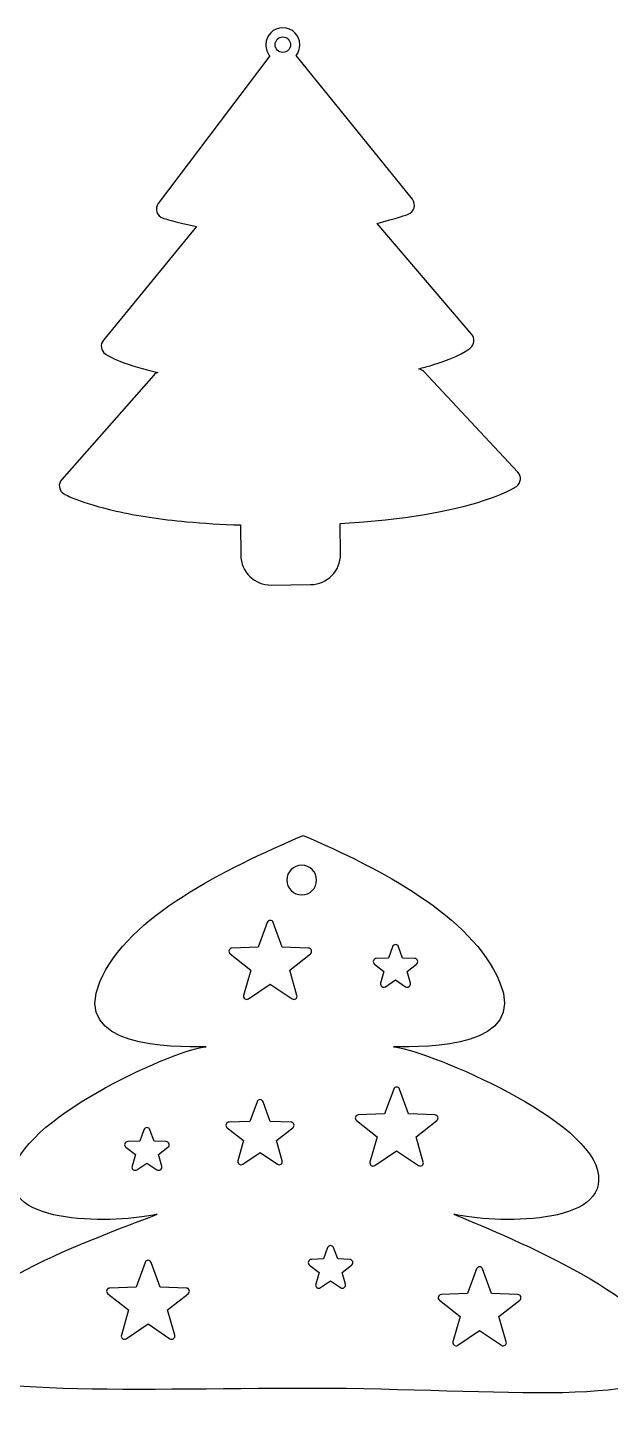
# Model space of a CAD drawing. Header units: centimetres. Extents: x 1 to 127, y -92 to 6.
# Drawn here: x 75.52 to 85.96, y -34.45 to -9.63 of the extents above; entities that cross this region are included whole.
import ezdxf

# ---------------------------------------------------------------- set-up
doc = ezdxf.new("R2010")
doc.units = ezdxf.units.CM
doc.header["$MEASUREMENT"] = 0
doc.layers.add('layer 1', color=7, linetype='Continuous')

msp = doc.modelspace()

# ---------------------------------------------------------------- linework, layer by layer
at = {"layer": 'layer 1', "color": 250}
for points, knots in [([(82.61715, -15.79474), (82.61715, -15.79474), (84.30412, -17.59857), (84.30412, -17.59857), (84.30412, -17.59857), (84.33897, -17.63374), (84.35658, -17.68339), (84.35112, -17.73289), (84.35112, -17.73289), (84.34594, -17.78235), (84.3202, -17.82699), (84.27857, -17.85541), (84.27857, -17.85541), (84.24297, -17.87946), (83.47773, -18.38746), (81.1196, -18.52357), (81.1196, -18.52357), (81.1196, -18.52357), (81.12539, -19.07147), (81.12539, -19.07147), (81.12539, -19.07147), (81.12856, -19.37026), (80.88888, -19.61505), (80.59009, -19.61818), (80.59009, -19.61818), (80.59009, -19.61818), (79.88373, -19.62557), (79.88373, -19.62557), (79.88373, -19.62557), (79.58493, -19.6288), (79.34014, -19.38912), (79.33707, -19.09023), (79.33707, -19.09023), (79.33707, -19.09023), (79.33138, -18.54794), (79.33138, -18.54794), (79.33138, -18.54794), (78.99315, -18.53746), (78.67049, -18.51788), (78.36581, -18.48958), (78.36581, -18.48958), (77.89973, -18.44574), (77.47518, -18.38179), (77.10087, -18.29706), (77.10087, -18.29706), (76.45305, -18.15274), (76.17964, -17.99613), (76.16781, -17.99025), (76.16781, -17.99025), (76.12382, -17.96518), (76.09351, -17.92102), (76.0851, -17.8705), (76.0851, -17.8705), (76.07707, -17.81995), (76.09191, -17.76848), (76.12554, -17.72979), (76.12554, -17.72979), (76.12554, -17.72979), (77.77596, -15.85875), (77.77596, -15.85875), (77.77596, -15.85875), (77.79671, -15.83544), (77.8221, -15.8193), (77.85091, -15.80987), (77.85091, -15.80987), (77.58926, -15.75391), (77.35992, -15.68571), (77.16891, -15.60875), (77.16891, -15.60875), (76.99743, -15.5403), (76.91884, -15.48648), (76.91005, -15.48086), (76.91005, -15.48086), (76.86963, -15.45448), (76.84418, -15.41093), (76.83692, -15.36438), (76.83692, -15.36438), (76.83104, -15.31709), (76.84354, -15.2699), (76.87386, -15.23188), (76.87386, -15.23188), (76.87386, -15.23188), (78.54253, -13.19074), (78.54253, -13.19074), (78.54253, -13.19074), (78.18353, -13.1182), (77.95523, -13.04705), (77.94305, -13.043), (77.94305, -13.043), (77.89046, -13.02691), (77.84902, -12.98538), (77.83179, -12.93237), (77.83179, -12.93237), (77.81567, -12.87996), (77.82552, -12.82263), (77.85858, -12.77825), (77.85858, -12.77825), (77.85858, -12.77825), (79.85891, -10.13075), (79.85891, -10.13075), (79.85891, -10.13075), (79.81293, -10.07722), (79.78513, -10.00762), (79.78513, -9.93151), (79.78513, -9.93151), (79.78513, -9.76256), (79.92209, -9.6256), (80.09104, -9.6256), (80.09104, -9.6256), (80.26, -9.6256), (80.39696, -9.76256), (80.39696, -9.93151), (80.39696, -9.93151), (80.39696, -10.00379), (80.37188, -10.07019), (80.32997, -10.12254), (80.32997, -10.12254), (80.32997, -10.12254), (82.41364, -12.70497), (82.41364, -12.70497), (82.41364, -12.70497), (82.44869, -12.7474), (82.4609, -12.80524), (82.44628, -12.85787), (82.44628, -12.85787), (82.4318, -12.9104), (82.39216, -12.95277), (82.34013, -12.97198), (82.34013, -12.97198), (82.33173, -12.97569), (82.12236, -13.05172), (81.78315, -13.1361), (81.78315, -13.1361), (81.78315, -13.1361), (83.47856, -15.12867), (83.47856, -15.12867), (83.47856, -15.12867), (83.50714, -15.16214), (83.52149, -15.20719), (83.51788, -15.25333), (83.51788, -15.25333), (83.51418, -15.2987), (83.49221, -15.33953), (83.45726, -15.36853), (83.45726, -15.36853), (83.43782, -15.38535), (83.25282, -15.53381), (82.76075, -15.68165), (82.76075, -15.68165), (82.68612, -15.70422), (82.60702, -15.72603), (82.52488, -15.74595), (82.52488, -15.74595), (82.55838, -15.75135), (82.59189, -15.76827), (82.61715, -15.79474)], [0, 0, 0, 0, 0.025, 0.025, 0.025, 0.025, 0.05, 0.05, 0.05, 0.05, 0.075, 0.075, 0.075, 0.075, 0.1, 0.1, 0.1, 0.1, 0.125, 0.125, 0.125, 0.125, 0.15, 0.15, 0.15, 0.15, 0.175, 0.175, 0.175, 0.175, 0.2, 0.2, 0.2, 0.2, 0.225, 0.225, 0.225, 0.225, 0.25, 0.25, 0.25, 0.25, 0.275, 0.275, 0.275, 0.275, 0.3, 0.3, 0.3, 0.3, 0.325, 0.325, 0.325, 0.325, 0.35, 0.35, 0.35, 0.35, 0.375, 0.375, 0.375, 0.375, 0.4, 0.4, 0.4, 0.4, 0.425, 0.425, 0.425, 0.425, 0.45, 0.45, 0.45, 0.45, 0.475, 0.475, 0.475, 0.475, 0.5, 0.5, 0.5, 0.5, 0.525, 0.525, 0.525, 0.525, 0.55, 0.55, 0.55, 0.55, 0.575, 0.575, 0.575, 0.575, 0.6, 0.6, 0.6, 0.6, 0.625, 0.625, 0.625, 0.625, 0.65, 0.65, 0.65, 0.65, 0.675, 0.675, 0.675, 0.675, 0.7, 0.7, 0.7, 0.7, 0.725, 0.725, 0.725, 0.725, 0.75, 0.75, 0.75, 0.75, 0.775, 0.775, 0.775, 0.775, 0.8, 0.8, 0.8, 0.8, 0.825, 0.825, 0.825, 0.825, 0.85, 0.85, 0.85, 0.85, 0.875, 0.875, 0.875, 0.875, 0.9, 0.9, 0.9, 0.9, 0.925, 0.925, 0.925, 0.925, 0.95, 0.95, 0.95, 0.95, 1, 1, 1, 1]), ([(80.09104, -10.07081), (80.16797, -10.07081), (80.23034, -10.00844), (80.23034, -9.93151), (80.23034, -9.93151), (80.23034, -9.85458), (80.16797, -9.79222), (80.09104, -9.79222), (80.09104, -9.79222), (80.01411, -9.79222), (79.95175, -9.85458), (79.95175, -9.93151), (79.95175, -9.93151), (79.95175, -10.00844), (80.01411, -10.07081), (80.09104, -10.07081)], [0, 0, 0, 0, 0.2, 0.2, 0.2, 0.2, 0.4, 0.4, 0.4, 0.4, 0.6, 0.6, 0.6, 0.6, 1, 1, 1, 1]), ([(77.83548, -30.91455), (77.05975, -31.23778), (74.09381, -32.18738), (73.86766, -33.41553), (73.86766, -33.41553), (73.71857, -34.22533), (77.20682, -34.03605), (80.61432, -34.03728), (80.61432, -34.03728), (83.9233, -34.03849), (87.17831, -34.44922), (86.98791, -33.41553), (86.98791, -33.41553), (86.79751, -32.38186), (83.93539, -31.23778), (83.15966, -30.91455), (83.15966, -30.91455), (83.8546, -31.07618), (85.99151, -31.14395), (85.73295, -30.1258), (85.73295, -30.1258), (85.47438, -29.10764), (82.55795, -27.9397), (82.07312, -27.9074), (82.07312, -27.9074), (82.7034, -27.92356), (84.4787, -27.92131), (83.97772, -26.74157), (83.97772, -26.74157), (83.47674, -25.56182), (81.84085, -24.71176), (80.45753, -24.11882), (80.45753, -24.11882), (79.07423, -24.71176), (77.31148, -25.56182), (76.8105, -26.74157), (76.8105, -26.74157), (76.30952, -27.92131), (78.08483, -27.92356), (78.7151, -27.9074), (78.7151, -27.9074), (78.23026, -27.9397), (75.52076, -29.10764), (75.26219, -30.1258), (75.26219, -30.1258), (75.00362, -31.14395), (77.14054, -31.07618), (77.83548, -30.91455)], [0, 0, 0, 0, 0.07692308, 0.07692308, 0.07692308, 0.07692308, 0.15384615, 0.15384615, 0.15384615, 0.15384615, 0.23076923, 0.23076923, 0.23076923, 0.23076923, 0.30769231, 0.30769231, 0.30769231, 0.30769231, 0.38461538, 0.38461538, 0.38461538, 0.38461538, 0.46153846, 0.46153846, 0.46153846, 0.46153846, 0.53846154, 0.53846154, 0.53846154, 0.53846154, 0.61538462, 0.61538462, 0.61538462, 0.61538462, 0.69230769, 0.69230769, 0.69230769, 0.69230769, 0.76923077, 0.76923077, 0.76923077, 0.76923077, 0.84615385, 0.84615385, 0.84615385, 0.84615385, 1, 1, 1, 1]), ([(80.42946, -25.18418), (80.2822, -25.18418), (80.1628, -25.06479), (80.1628, -24.91753), (80.1628, -24.91753), (80.1628, -24.77026), (80.2822, -24.65088), (80.42946, -24.65088), (80.42946, -24.65088), (80.57673, -24.65088), (80.69612, -24.77026), (80.69612, -24.91753), (80.69612, -24.91753), (80.69612, -25.06479), (80.57673, -25.18418), (80.42946, -25.18418)], [0, 0, 0, 0, 0.2, 0.2, 0.2, 0.2, 0.4, 0.4, 0.4, 0.4, 0.6, 0.6, 0.6, 0.6, 1, 1, 1, 1]), ([(80.3229, -27.04762), (80.30323, -27.06191), (80.27798, -27.06236), (80.25782, -27.04876), (80.25782, -27.04876), (80.25782, -27.04876), (79.86601, -26.78451), (79.86601, -26.78451), (79.86601, -26.78451), (79.86601, -26.78451), (79.47418, -27.04876), (79.47418, -27.04876), (79.47418, -27.04876), (79.45404, -27.06236), (79.42878, -27.06191), (79.40911, -27.04762), (79.40911, -27.04762), (79.38945, -27.03334), (79.38122, -27.00946), (79.38793, -26.98609), (79.38793, -26.98609), (79.38793, -26.98609), (79.51815, -26.53177), (79.51815, -26.53177), (79.51815, -26.53177), (79.51815, -26.53177), (79.14575, -26.24078), (79.14575, -26.24078), (79.14575, -26.24078), (79.12661, -26.22582), (79.11921, -26.20166), (79.12673, -26.17854), (79.12673, -26.17854), (79.13425, -26.15543), (79.15443, -26.14022), (79.17871, -26.13938), (79.17871, -26.13938), (79.17871, -26.13938), (79.65103, -26.12286), (79.65103, -26.12286), (79.65103, -26.12286), (79.65103, -26.12286), (79.8127, -25.67876), (79.8127, -25.67876), (79.8127, -25.67876), (79.821, -25.65591), (79.8417, -25.64143), (79.86601, -25.64143), (79.86601, -25.64143), (79.89031, -25.64143), (79.91102, -25.65591), (79.91933, -25.67876), (79.91933, -25.67876), (79.91933, -25.67876), (80.081, -26.12286), (80.081, -26.12286), (80.081, -26.12286), (80.081, -26.12286), (80.55331, -26.13938), (80.55331, -26.13938), (80.55331, -26.13938), (80.5776, -26.14022), (80.59777, -26.15543), (80.60528, -26.17854), (80.60528, -26.17854), (80.61279, -26.20166), (80.6054, -26.22582), (80.58626, -26.24078), (80.58626, -26.24078), (80.58626, -26.24078), (80.21386, -26.53177), (80.21386, -26.53177), (80.21386, -26.53177), (80.21386, -26.53177), (80.34408, -26.98609), (80.34408, -26.98609), (80.34408, -26.98609), (80.35079, -27.00946), (80.34257, -27.03334), (80.3229, -27.04762)], [0, 0, 0, 0, 0.04761905, 0.04761905, 0.04761905, 0.04761905, 0.0952381, 0.0952381, 0.0952381, 0.0952381, 0.14285714, 0.14285714, 0.14285714, 0.14285714, 0.19047619, 0.19047619, 0.19047619, 0.19047619, 0.23809524, 0.23809524, 0.23809524, 0.23809524, 0.28571429, 0.28571429, 0.28571429, 0.28571429, 0.33333333, 0.33333333, 0.33333333, 0.33333333, 0.38095238, 0.38095238, 0.38095238, 0.38095238, 0.42857143, 0.42857143, 0.42857143, 0.42857143, 0.47619048, 0.47619048, 0.47619048, 0.47619048, 0.52380952, 0.52380952, 0.52380952, 0.52380952, 0.57142857, 0.57142857, 0.57142857, 0.57142857, 0.61904762, 0.61904762, 0.61904762, 0.61904762, 0.66666667, 0.66666667, 0.66666667, 0.66666667, 0.71428571, 0.71428571, 0.71428571, 0.71428571, 0.76190476, 0.76190476, 0.76190476, 0.76190476, 0.80952381, 0.80952381, 0.80952381, 0.80952381, 0.85714286, 0.85714286, 0.85714286, 0.85714286, 0.9047619, 0.9047619, 0.9047619, 0.9047619, 1, 1, 1, 1]), ([(81.93151, -26.83143), (81.91136, -26.84503), (81.88611, -26.84458), (81.86645, -26.83029), (81.86645, -26.83029), (81.84678, -26.816), (81.83855, -26.79212), (81.84526, -26.76876), (81.84526, -26.76876), (81.84526, -26.76876), (81.90509, -26.56), (81.90509, -26.56), (81.90509, -26.56), (81.90509, -26.56), (81.73396, -26.42628), (81.73396, -26.42628), (81.73396, -26.42628), (81.71482, -26.41131), (81.70744, -26.38715), (81.71494, -26.36404), (81.71494, -26.36404), (81.72246, -26.34092), (81.74264, -26.32572), (81.76692, -26.32486), (81.76692, -26.32486), (81.76692, -26.32486), (81.98396, -26.31729), (81.98396, -26.31729), (81.98396, -26.31729), (81.98396, -26.31729), (82.05825, -26.11321), (82.05825, -26.11321), (82.05825, -26.11321), (82.06656, -26.09038), (82.08725, -26.07587), (82.11156, -26.07587), (82.11156, -26.07587), (82.13587, -26.07587), (82.15657, -26.09038), (82.16487, -26.11321), (82.16487, -26.11321), (82.16487, -26.11321), (82.23917, -26.31729), (82.23917, -26.31729), (82.23917, -26.31729), (82.23917, -26.31729), (82.45621, -26.32486), (82.45621, -26.32486), (82.45621, -26.32486), (82.48049, -26.32572), (82.50066, -26.34092), (82.50817, -26.36404), (82.50817, -26.36404), (82.51569, -26.38715), (82.50831, -26.41131), (82.48915, -26.42628), (82.48915, -26.42628), (82.48915, -26.42628), (82.31804, -26.56), (82.31804, -26.56), (82.31804, -26.56), (82.31804, -26.56), (82.37788, -26.76876), (82.37788, -26.76876), (82.37788, -26.76876), (82.38459, -26.79212), (82.37635, -26.816), (82.35668, -26.83029), (82.35668, -26.83029), (82.33703, -26.84458), (82.31176, -26.84503), (82.2916, -26.83143), (82.2916, -26.83143), (82.2916, -26.83143), (82.11156, -26.71001), (82.11156, -26.71001), (82.11156, -26.71001), (82.11156, -26.71001), (81.93151, -26.83143), (81.93151, -26.83143)], [0, 0, 0, 0, 0.04761905, 0.04761905, 0.04761905, 0.04761905, 0.0952381, 0.0952381, 0.0952381, 0.0952381, 0.14285714, 0.14285714, 0.14285714, 0.14285714, 0.19047619, 0.19047619, 0.19047619, 0.19047619, 0.23809524, 0.23809524, 0.23809524, 0.23809524, 0.28571429, 0.28571429, 0.28571429, 0.28571429, 0.33333333, 0.33333333, 0.33333333, 0.33333333, 0.38095238, 0.38095238, 0.38095238, 0.38095238, 0.42857143, 0.42857143, 0.42857143, 0.42857143, 0.47619048, 0.47619048, 0.47619048, 0.47619048, 0.52380952, 0.52380952, 0.52380952, 0.52380952, 0.57142857, 0.57142857, 0.57142857, 0.57142857, 0.61904762, 0.61904762, 0.61904762, 0.61904762, 0.66666667, 0.66666667, 0.66666667, 0.66666667, 0.71428571, 0.71428571, 0.71428571, 0.71428571, 0.76190476, 0.76190476, 0.76190476, 0.76190476, 0.80952381, 0.80952381, 0.80952381, 0.80952381, 0.85714286, 0.85714286, 0.85714286, 0.85714286, 0.9047619, 0.9047619, 0.9047619, 0.9047619, 1, 1, 1, 1]), ([(81.74016, -30.03917), (81.72, -30.05277), (81.69476, -30.05233), (81.67509, -30.03803), (81.67509, -30.03803), (81.65542, -30.02375), (81.64718, -29.99986), (81.65389, -29.9765), (81.65389, -29.9765), (81.65389, -29.9765), (81.78413, -29.52219), (81.78413, -29.52219), (81.78413, -29.52219), (81.78413, -29.52219), (81.41173, -29.2312), (81.41173, -29.2312), (81.41173, -29.2312), (81.39259, -29.21623), (81.38519, -29.19207), (81.3927, -29.16896), (81.3927, -29.16896), (81.40022, -29.14584), (81.42039, -29.13063), (81.44468, -29.12979), (81.44468, -29.12979), (81.44468, -29.12979), (81.91699, -29.11328), (81.91699, -29.11328), (81.91699, -29.11328), (81.91699, -29.11328), (82.07866, -28.66918), (82.07866, -28.66918), (82.07866, -28.66918), (82.08697, -28.64633), (82.10767, -28.63184), (82.13198, -28.63184), (82.13198, -28.63184), (82.15629, -28.63184), (82.17698, -28.64633), (82.18529, -28.66918), (82.18529, -28.66918), (82.18529, -28.66918), (82.34696, -29.11328), (82.34696, -29.11328), (82.34696, -29.11328), (82.34696, -29.11328), (82.81927, -29.12979), (82.81927, -29.12979), (82.81927, -29.12979), (82.84356, -29.13063), (82.86374, -29.14584), (82.87126, -29.16896), (82.87126, -29.16896), (82.87876, -29.19207), (82.87138, -29.21623), (82.85224, -29.2312), (82.85224, -29.2312), (82.85224, -29.2312), (82.47984, -29.52219), (82.47984, -29.52219), (82.47984, -29.52219), (82.47984, -29.52219), (82.61006, -29.9765), (82.61006, -29.9765), (82.61006, -29.9765), (82.61677, -29.99986), (82.60854, -30.02375), (82.58887, -30.03803), (82.58887, -30.03803), (82.56921, -30.05233), (82.54395, -30.05277), (82.5238, -30.03917), (82.5238, -30.03917), (82.5238, -30.03917), (82.13198, -29.77492), (82.13198, -29.77492), (82.13198, -29.77492), (82.13198, -29.77492), (81.74016, -30.03917), (81.74016, -30.03917)], [0, 0, 0, 0, 0.04761905, 0.04761905, 0.04761905, 0.04761905, 0.0952381, 0.0952381, 0.0952381, 0.0952381, 0.14285714, 0.14285714, 0.14285714, 0.14285714, 0.19047619, 0.19047619, 0.19047619, 0.19047619, 0.23809524, 0.23809524, 0.23809524, 0.23809524, 0.28571429, 0.28571429, 0.28571429, 0.28571429, 0.33333333, 0.33333333, 0.33333333, 0.33333333, 0.38095238, 0.38095238, 0.38095238, 0.38095238, 0.42857143, 0.42857143, 0.42857143, 0.42857143, 0.47619048, 0.47619048, 0.47619048, 0.47619048, 0.52380952, 0.52380952, 0.52380952, 0.52380952, 0.57142857, 0.57142857, 0.57142857, 0.57142857, 0.61904762, 0.61904762, 0.61904762, 0.61904762, 0.66666667, 0.66666667, 0.66666667, 0.66666667, 0.71428571, 0.71428571, 0.71428571, 0.71428571, 0.76190476, 0.76190476, 0.76190476, 0.76190476, 0.80952381, 0.80952381, 0.80952381, 0.80952381, 0.85714286, 0.85714286, 0.85714286, 0.85714286, 0.9047619, 0.9047619, 0.9047619, 0.9047619, 1, 1, 1, 1]), ([(79.28509, -29.95298), (79.28509, -29.95298), (79.38844, -29.59246), (79.38844, -29.59246), (79.38844, -29.59246), (79.38844, -29.59246), (79.09291, -29.36155), (79.09291, -29.36155), (79.09291, -29.36155), (79.07377, -29.34657), (79.06639, -29.32242), (79.07389, -29.29931), (79.07389, -29.29931), (79.08141, -29.27618), (79.10159, -29.26098), (79.12588, -29.26013), (79.12588, -29.26013), (79.12588, -29.26013), (79.50067, -29.24703), (79.50067, -29.24703), (79.50067, -29.24703), (79.50067, -29.24703), (79.62898, -28.89462), (79.62898, -28.89462), (79.62898, -28.89462), (79.63728, -28.87177), (79.65798, -28.85728), (79.68229, -28.85728), (79.68229, -28.85728), (79.70659, -28.85728), (79.72729, -28.87177), (79.7356, -28.89462), (79.7356, -28.89462), (79.7356, -28.89462), (79.8639, -29.24703), (79.8639, -29.24703), (79.8639, -29.24703), (79.8639, -29.24703), (80.23871, -29.26013), (80.23871, -29.26013), (80.23871, -29.26013), (80.263, -29.26098), (80.28316, -29.27618), (80.29067, -29.29931), (80.29067, -29.29931), (80.29819, -29.32242), (80.2908, -29.34657), (80.27165, -29.36155), (80.27165, -29.36155), (80.27165, -29.36155), (79.97614, -29.59246), (79.97614, -29.59246), (79.97614, -29.59246), (79.97614, -29.59246), (80.07948, -29.95298), (80.07948, -29.95298), (80.07948, -29.95298), (80.08619, -29.97634), (80.07797, -30.00023), (80.0583, -30.01452), (80.0583, -30.01452), (80.03863, -30.0288), (80.01336, -30.02924), (79.99322, -30.01566), (79.99322, -30.01566), (79.99322, -30.01566), (79.68229, -29.80595), (79.68229, -29.80595), (79.68229, -29.80595), (79.68229, -29.80595), (79.37136, -30.01566), (79.37136, -30.01566), (79.37136, -30.01566), (79.3512, -30.02924), (79.32594, -30.0288), (79.30627, -30.01452), (79.30627, -30.01452), (79.28662, -30.00023), (79.27838, -29.97634), (79.28509, -29.95298)], [0, 0, 0, 0, 0.04761905, 0.04761905, 0.04761905, 0.04761905, 0.0952381, 0.0952381, 0.0952381, 0.0952381, 0.14285714, 0.14285714, 0.14285714, 0.14285714, 0.19047619, 0.19047619, 0.19047619, 0.19047619, 0.23809524, 0.23809524, 0.23809524, 0.23809524, 0.28571429, 0.28571429, 0.28571429, 0.28571429, 0.33333333, 0.33333333, 0.33333333, 0.33333333, 0.38095238, 0.38095238, 0.38095238, 0.38095238, 0.42857143, 0.42857143, 0.42857143, 0.42857143, 0.47619048, 0.47619048, 0.47619048, 0.47619048, 0.52380952, 0.52380952, 0.52380952, 0.52380952, 0.57142857, 0.57142857, 0.57142857, 0.57142857, 0.61904762, 0.61904762, 0.61904762, 0.61904762, 0.66666667, 0.66666667, 0.66666667, 0.66666667, 0.71428571, 0.71428571, 0.71428571, 0.71428571, 0.76190476, 0.76190476, 0.76190476, 0.76190476, 0.80952381, 0.80952381, 0.80952381, 0.80952381, 0.85714286, 0.85714286, 0.85714286, 0.85714286, 0.9047619, 0.9047619, 0.9047619, 0.9047619, 1, 1, 1, 1]), ([(77.65437, -29.99428), (77.65437, -29.99428), (77.47432, -30.11569), (77.47432, -30.11569), (77.47432, -30.11569), (77.45416, -30.1293), (77.4289, -30.12884), (77.40923, -30.11456), (77.40923, -30.11456), (77.38957, -30.10026), (77.38134, -30.07638), (77.38805, -30.05301), (77.38805, -30.05301), (77.38805, -30.05301), (77.44789, -29.84426), (77.44789, -29.84426), (77.44789, -29.84426), (77.44789, -29.84426), (77.27676, -29.71054), (77.27676, -29.71054), (77.27676, -29.71054), (77.25762, -29.69558), (77.25023, -29.67141), (77.25775, -29.6483), (77.25775, -29.6483), (77.26525, -29.62519), (77.28543, -29.60998), (77.30971, -29.60913), (77.30971, -29.60913), (77.30971, -29.60913), (77.52675, -29.60155), (77.52675, -29.60155), (77.52675, -29.60155), (77.52675, -29.60155), (77.60105, -29.39747), (77.60105, -29.39747), (77.60105, -29.39747), (77.60935, -29.37464), (77.63005, -29.36014), (77.65437, -29.36014), (77.65437, -29.36014), (77.67866, -29.36014), (77.69937, -29.37464), (77.70768, -29.39747), (77.70768, -29.39747), (77.70768, -29.39747), (77.78196, -29.60155), (77.78196, -29.60155), (77.78196, -29.60155), (77.78196, -29.60155), (77.99901, -29.60913), (77.99901, -29.60913), (77.99901, -29.60913), (78.02328, -29.60998), (78.04346, -29.62519), (78.05098, -29.6483), (78.05098, -29.6483), (78.05849, -29.67141), (78.0511, -29.69558), (78.03196, -29.71054), (78.03196, -29.71054), (78.03196, -29.71054), (77.86083, -29.84426), (77.86083, -29.84426), (77.86083, -29.84426), (77.86083, -29.84426), (77.92066, -30.05301), (77.92066, -30.05301), (77.92066, -30.05301), (77.92737, -30.07638), (77.91915, -30.10026), (77.89948, -30.11456), (77.89948, -30.11456), (77.87981, -30.12884), (77.85455, -30.1293), (77.83441, -30.11569), (77.83441, -30.11569), (77.83441, -30.11569), (77.65437, -29.99428), (77.65437, -29.99428)], [0, 0, 0, 0, 0.04761905, 0.04761905, 0.04761905, 0.04761905, 0.0952381, 0.0952381, 0.0952381, 0.0952381, 0.14285714, 0.14285714, 0.14285714, 0.14285714, 0.19047619, 0.19047619, 0.19047619, 0.19047619, 0.23809524, 0.23809524, 0.23809524, 0.23809524, 0.28571429, 0.28571429, 0.28571429, 0.28571429, 0.33333333, 0.33333333, 0.33333333, 0.33333333, 0.38095238, 0.38095238, 0.38095238, 0.38095238, 0.42857143, 0.42857143, 0.42857143, 0.42857143, 0.47619048, 0.47619048, 0.47619048, 0.47619048, 0.52380952, 0.52380952, 0.52380952, 0.52380952, 0.57142857, 0.57142857, 0.57142857, 0.57142857, 0.61904762, 0.61904762, 0.61904762, 0.61904762, 0.66666667, 0.66666667, 0.66666667, 0.66666667, 0.71428571, 0.71428571, 0.71428571, 0.71428571, 0.76190476, 0.76190476, 0.76190476, 0.76190476, 0.80952381, 0.80952381, 0.80952381, 0.80952381, 0.85714286, 0.85714286, 0.85714286, 0.85714286, 0.9047619, 0.9047619, 0.9047619, 0.9047619, 1, 1, 1, 1]), ([(80.56929, -31.82532), (80.55015, -31.81036), (80.54275, -31.7862), (80.55027, -31.76308), (80.55027, -31.76308), (80.55778, -31.73997), (80.57795, -31.72476), (80.60224, -31.72391), (80.60224, -31.72391), (80.60224, -31.72391), (80.81927, -31.71633), (80.81927, -31.71633), (80.81927, -31.71633), (80.81927, -31.71633), (80.89357, -31.51226), (80.89357, -31.51226), (80.89357, -31.51226), (80.90188, -31.48942), (80.92258, -31.47493), (80.94688, -31.47493), (80.94688, -31.47493), (80.9712, -31.47493), (80.99188, -31.48942), (81.00019, -31.51226), (81.00019, -31.51226), (81.00019, -31.51226), (81.07448, -31.71633), (81.07448, -31.71633), (81.07448, -31.71633), (81.07448, -31.71633), (81.29153, -31.72391), (81.29153, -31.72391), (81.29153, -31.72391), (81.31581, -31.72476), (81.33598, -31.73997), (81.3435, -31.76308), (81.3435, -31.76308), (81.35101, -31.7862), (81.34362, -31.81036), (81.32448, -31.82532), (81.32448, -31.82532), (81.32448, -31.82532), (81.15335, -31.95904), (81.15335, -31.95904), (81.15335, -31.95904), (81.15335, -31.95904), (81.21319, -32.1678), (81.21319, -32.1678), (81.21319, -32.1678), (81.2199, -32.19117), (81.21167, -32.21505), (81.19201, -32.22935), (81.19201, -32.22935), (81.17234, -32.24362), (81.14708, -32.24406), (81.12693, -32.23048), (81.12693, -32.23048), (81.12693, -32.23048), (80.94688, -32.10905), (80.94688, -32.10905), (80.94688, -32.10905), (80.94688, -32.10905), (80.76684, -32.23048), (80.76684, -32.23048), (80.76684, -32.23048), (80.74668, -32.24406), (80.72142, -32.24362), (80.70176, -32.22935), (80.70176, -32.22935), (80.68209, -32.21505), (80.67387, -32.19117), (80.68057, -32.1678), (80.68057, -32.1678), (80.68057, -32.1678), (80.7404, -31.95904), (80.7404, -31.95904), (80.7404, -31.95904), (80.7404, -31.95904), (80.56929, -31.82532), (80.56929, -31.82532)], [0, 0, 0, 0, 0.04761905, 0.04761905, 0.04761905, 0.04761905, 0.0952381, 0.0952381, 0.0952381, 0.0952381, 0.14285714, 0.14285714, 0.14285714, 0.14285714, 0.19047619, 0.19047619, 0.19047619, 0.19047619, 0.23809524, 0.23809524, 0.23809524, 0.23809524, 0.28571429, 0.28571429, 0.28571429, 0.28571429, 0.33333333, 0.33333333, 0.33333333, 0.33333333, 0.38095238, 0.38095238, 0.38095238, 0.38095238, 0.42857143, 0.42857143, 0.42857143, 0.42857143, 0.47619048, 0.47619048, 0.47619048, 0.47619048, 0.52380952, 0.52380952, 0.52380952, 0.52380952, 0.57142857, 0.57142857, 0.57142857, 0.57142857, 0.61904762, 0.61904762, 0.61904762, 0.61904762, 0.66666667, 0.66666667, 0.66666667, 0.66666667, 0.71428571, 0.71428571, 0.71428571, 0.71428571, 0.76190476, 0.76190476, 0.76190476, 0.76190476, 0.80952381, 0.80952381, 0.80952381, 0.80952381, 0.85714286, 0.85714286, 0.85714286, 0.85714286, 0.9047619, 0.9047619, 0.9047619, 0.9047619, 1, 1, 1, 1]), ([(77.32638, -32.62966), (77.32638, -32.62966), (76.95398, -32.33867), (76.95398, -32.33867), (76.95398, -32.33867), (76.93484, -32.3237), (76.92744, -32.29954), (76.93496, -32.27643), (76.93496, -32.27643), (76.94247, -32.25331), (76.96264, -32.2381), (76.98693, -32.23725), (76.98693, -32.23725), (76.98693, -32.23725), (77.45924, -32.22075), (77.45924, -32.22075), (77.45924, -32.22075), (77.45924, -32.22075), (77.62091, -31.77665), (77.62091, -31.77665), (77.62091, -31.77665), (77.62922, -31.7538), (77.64993, -31.73931), (77.67423, -31.73931), (77.67423, -31.73931), (77.69853, -31.73931), (77.71923, -31.7538), (77.72754, -31.77665), (77.72754, -31.77665), (77.72754, -31.77665), (77.88921, -32.22075), (77.88921, -32.22075), (77.88921, -32.22075), (77.88921, -32.22075), (78.36152, -32.23725), (78.36152, -32.23725), (78.36152, -32.23725), (78.38581, -32.2381), (78.40599, -32.25331), (78.41351, -32.27643), (78.41351, -32.27643), (78.42102, -32.29954), (78.41363, -32.3237), (78.39449, -32.33867), (78.39449, -32.33867), (78.39449, -32.33867), (78.02209, -32.62966), (78.02209, -32.62966), (78.02209, -32.62966), (78.02209, -32.62966), (78.15231, -33.08396), (78.15231, -33.08396), (78.15231, -33.08396), (78.15902, -33.10733), (78.15079, -33.13122), (78.13113, -33.1455), (78.13113, -33.1455), (78.11146, -33.15979), (78.0862, -33.16024), (78.06604, -33.14664), (78.06604, -33.14664), (78.06604, -33.14664), (77.67423, -32.88238), (77.67423, -32.88238), (77.67423, -32.88238), (77.67423, -32.88238), (77.28241, -33.14664), (77.28241, -33.14664), (77.28241, -33.14664), (77.26225, -33.16024), (77.23699, -33.15979), (77.21734, -33.1455), (77.21734, -33.1455), (77.19767, -33.13122), (77.18944, -33.10733), (77.19614, -33.08396), (77.19614, -33.08396), (77.19614, -33.08396), (77.32638, -32.62966), (77.32638, -32.62966)], [0, 0, 0, 0, 0.04761905, 0.04761905, 0.04761905, 0.04761905, 0.0952381, 0.0952381, 0.0952381, 0.0952381, 0.14285714, 0.14285714, 0.14285714, 0.14285714, 0.19047619, 0.19047619, 0.19047619, 0.19047619, 0.23809524, 0.23809524, 0.23809524, 0.23809524, 0.28571429, 0.28571429, 0.28571429, 0.28571429, 0.33333333, 0.33333333, 0.33333333, 0.33333333, 0.38095238, 0.38095238, 0.38095238, 0.38095238, 0.42857143, 0.42857143, 0.42857143, 0.42857143, 0.47619048, 0.47619048, 0.47619048, 0.47619048, 0.52380952, 0.52380952, 0.52380952, 0.52380952, 0.57142857, 0.57142857, 0.57142857, 0.57142857, 0.61904762, 0.61904762, 0.61904762, 0.61904762, 0.66666667, 0.66666667, 0.66666667, 0.66666667, 0.71428571, 0.71428571, 0.71428571, 0.71428571, 0.76190476, 0.76190476, 0.76190476, 0.76190476, 0.80952381, 0.80952381, 0.80952381, 0.80952381, 0.85714286, 0.85714286, 0.85714286, 0.85714286, 0.9047619, 0.9047619, 0.9047619, 0.9047619, 1, 1, 1, 1]), ([(82.89879, -32.45584), (82.87965, -32.44087), (82.87226, -32.41671), (82.87977, -32.3936), (82.87977, -32.3936), (82.88728, -32.37048), (82.90746, -32.35527), (82.93175, -32.35442), (82.93175, -32.35442), (82.93175, -32.35442), (83.40407, -32.33791), (83.40407, -32.33791), (83.40407, -32.33791), (83.40407, -32.33791), (83.56574, -31.89381), (83.56574, -31.89381), (83.56574, -31.89381), (83.57405, -31.87097), (83.59474, -31.85648), (83.61905, -31.85648), (83.61905, -31.85648), (83.64335, -31.85648), (83.66406, -31.87097), (83.67236, -31.89381), (83.67236, -31.89381), (83.67236, -31.89381), (83.83403, -32.33791), (83.83403, -32.33791), (83.83403, -32.33791), (83.83403, -32.33791), (84.30635, -32.35442), (84.30635, -32.35442), (84.30635, -32.35442), (84.33064, -32.35527), (84.3508, -32.37048), (84.35832, -32.3936), (84.35832, -32.3936), (84.36584, -32.41671), (84.35844, -32.44087), (84.3393, -32.45584), (84.3393, -32.45584), (84.3393, -32.45584), (83.9669, -32.74683), (83.9669, -32.74683), (83.9669, -32.74683), (83.9669, -32.74683), (84.09713, -33.20112), (84.09713, -33.20112), (84.09713, -33.20112), (84.10383, -33.2245), (84.09561, -33.24838), (84.07594, -33.26267), (84.07594, -33.26267), (84.05627, -33.27696), (84.03102, -33.2774), (84.01087, -33.26381), (84.01087, -33.26381), (84.01087, -33.26381), (83.61905, -32.99954), (83.61905, -32.99954), (83.61905, -32.99954), (83.61905, -32.99954), (83.22723, -33.26381), (83.22723, -33.26381), (83.22723, -33.26381), (83.20708, -33.2774), (83.18182, -33.27696), (83.16215, -33.26267), (83.16215, -33.26267), (83.14248, -33.24838), (83.13426, -33.2245), (83.14097, -33.20112), (83.14097, -33.20112), (83.14097, -33.20112), (83.27119, -32.74683), (83.27119, -32.74683), (83.27119, -32.74683), (83.27119, -32.74683), (82.89879, -32.45584), (82.89879, -32.45584)], [0, 0, 0, 0, 0.04761905, 0.04761905, 0.04761905, 0.04761905, 0.0952381, 0.0952381, 0.0952381, 0.0952381, 0.14285714, 0.14285714, 0.14285714, 0.14285714, 0.19047619, 0.19047619, 0.19047619, 0.19047619, 0.23809524, 0.23809524, 0.23809524, 0.23809524, 0.28571429, 0.28571429, 0.28571429, 0.28571429, 0.33333333, 0.33333333, 0.33333333, 0.33333333, 0.38095238, 0.38095238, 0.38095238, 0.38095238, 0.42857143, 0.42857143, 0.42857143, 0.42857143, 0.47619048, 0.47619048, 0.47619048, 0.47619048, 0.52380952, 0.52380952, 0.52380952, 0.52380952, 0.57142857, 0.57142857, 0.57142857, 0.57142857, 0.61904762, 0.61904762, 0.61904762, 0.61904762, 0.66666667, 0.66666667, 0.66666667, 0.66666667, 0.71428571, 0.71428571, 0.71428571, 0.71428571, 0.76190476, 0.76190476, 0.76190476, 0.76190476, 0.80952381, 0.80952381, 0.80952381, 0.80952381, 0.85714286, 0.85714286, 0.85714286, 0.85714286, 0.9047619, 0.9047619, 0.9047619, 0.9047619, 1, 1, 1, 1])]:
    msp.add_open_spline(points, degree=3, knots=knots, dxfattribs=at)

doc.saveas('drawing.dxf')
